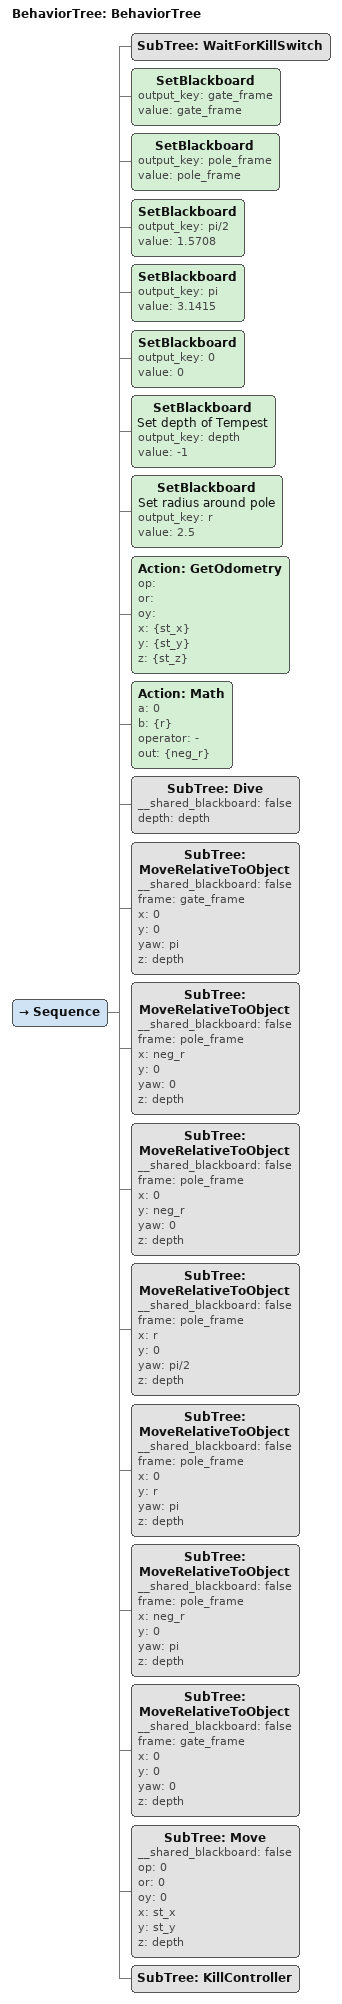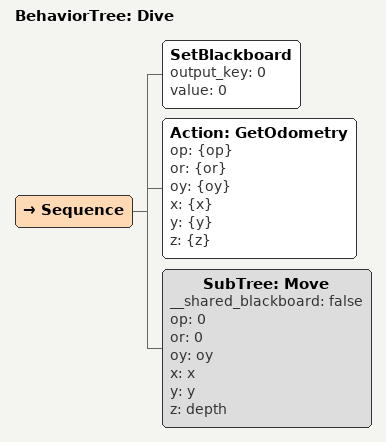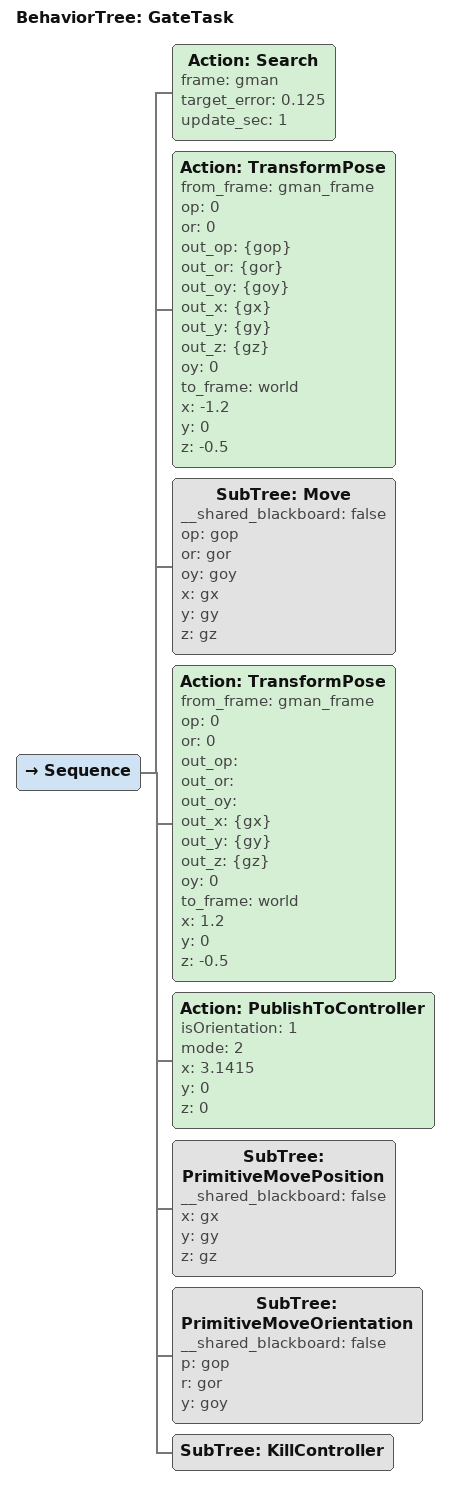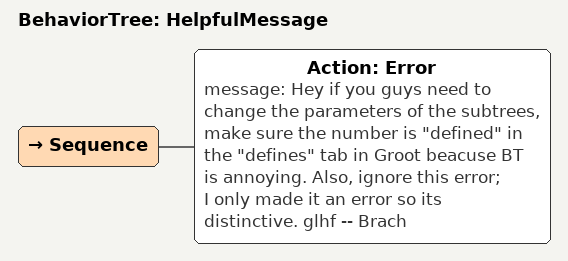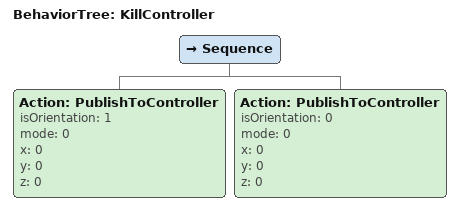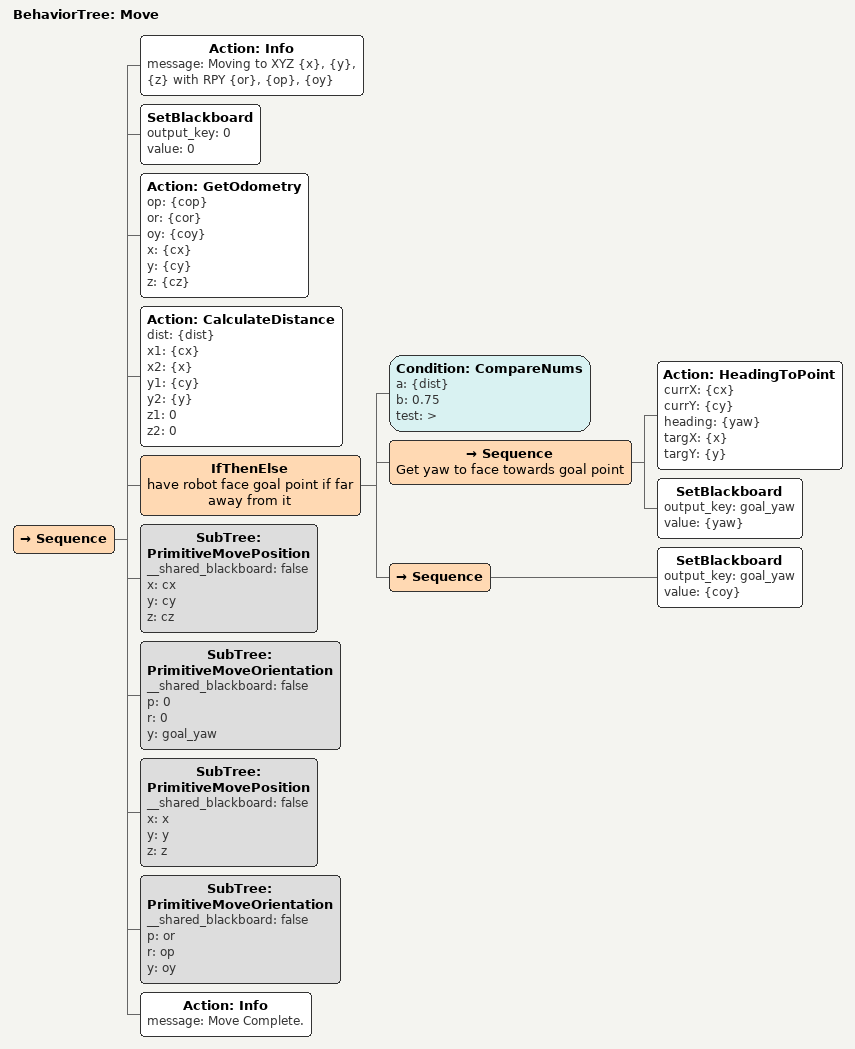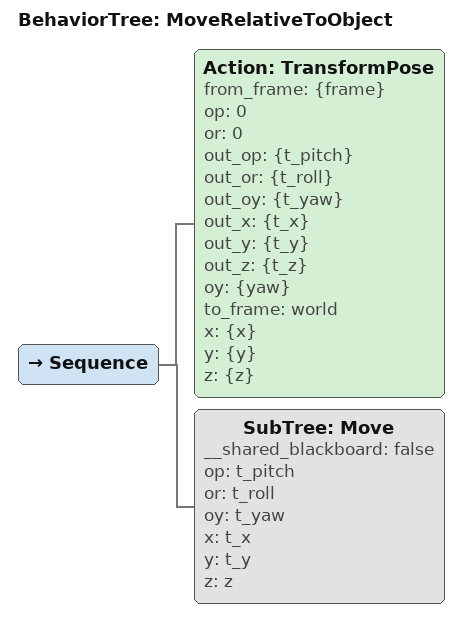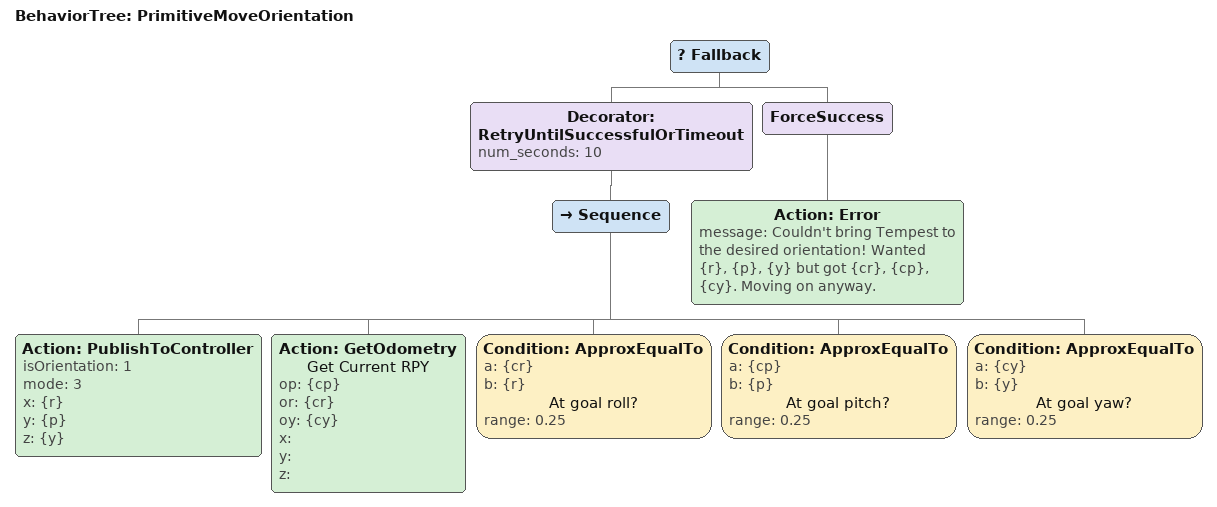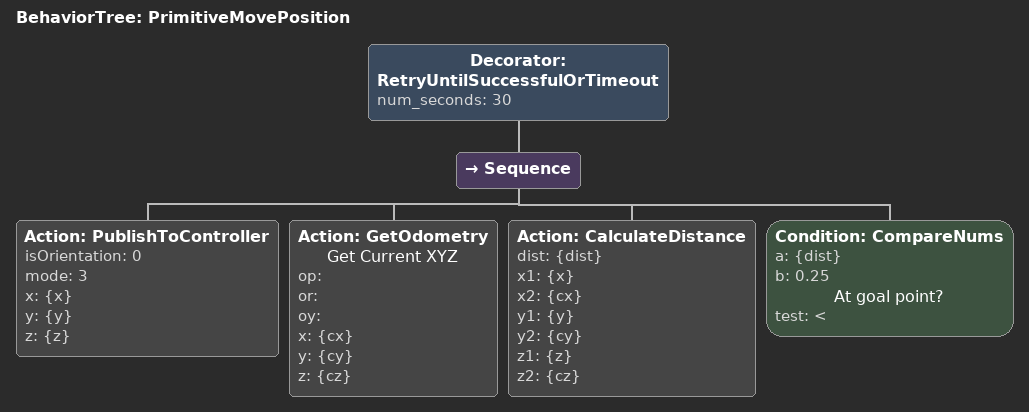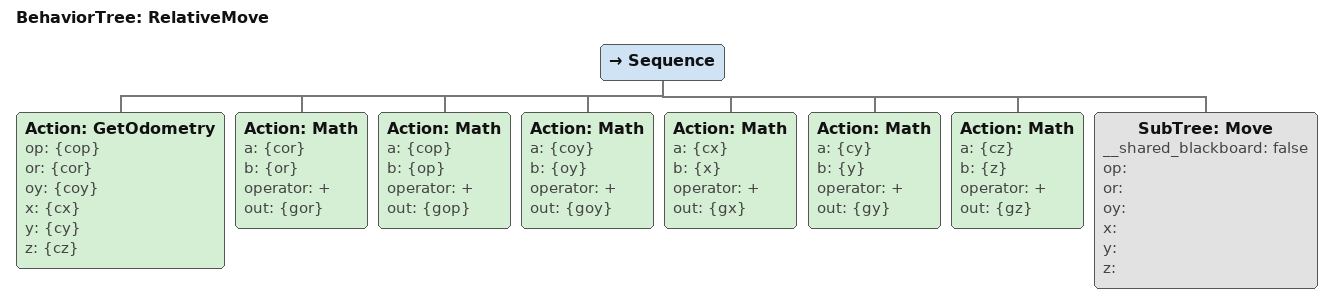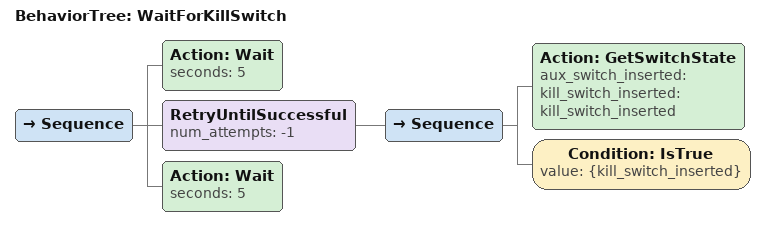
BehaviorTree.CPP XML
<?xml version="1.0"?>
<root main_tree_to_execute="BehaviorTree">
    <BehaviorTree ID="BehaviorTree">
        <Sequence>
            <SubTree ID="WaitForKillSwitch"/>
            <SetBlackboard output_key="gate_frame" value="gate_frame"/>
            <SetBlackboard output_key="pole_frame" value="pole_frame"/>
            <SetBlackboard output_key="pi/2" value="1.5708"/>
            <SetBlackboard output_key="pi" value="3.1415"/>
            <SetBlackboard output_key="0" value="0"/>
            <SetBlackboard name="Set depth of Tempest" output_key="depth" value="-1"/>
            <SetBlackboard name="Set radius around pole" output_key="r" value="2.5"/>
            <Action ID="GetOdometry" op="" or="" oy="" x="{st_x}" y="{st_y}" z="{st_z}"/>
            <Action ID="Math" a="0" b="{r}" operator="-" out="{neg_r}"/>
            <SubTree ID="Dive" __shared_blackboard="false" depth="depth"/>
            <SubTree ID="MoveRelativeToObject" __shared_blackboard="false" frame="gate_frame" x="0" y="0" yaw="pi" z="depth"/>
            <SubTree ID="MoveRelativeToObject" __shared_blackboard="false" frame="pole_frame" x="neg_r" y="0" yaw="0" z="depth"/>
            <SubTree ID="MoveRelativeToObject" __shared_blackboard="false" frame="pole_frame" x="0" y="neg_r" yaw="0" z="depth"/>
            <SubTree ID="MoveRelativeToObject" __shared_blackboard="false" frame="pole_frame" x="r" y="0" yaw="pi/2" z="depth"/>
            <SubTree ID="MoveRelativeToObject" __shared_blackboard="false" frame="pole_frame" x="0" y="r" yaw="pi" z="depth"/>
            <SubTree ID="MoveRelativeToObject" __shared_blackboard="false" frame="pole_frame" x="neg_r" y="0" yaw="pi" z="depth"/>
            <SubTree ID="MoveRelativeToObject" __shared_blackboard="false" frame="gate_frame" x="0" y="0" yaw="0" z="depth"/>
            <SubTree ID="Move" __shared_blackboard="false" op="0" or="0" oy="0" x="st_x" y="st_y" z="depth"/>
            <SubTree ID="KillController"/>
        </Sequence>
    </BehaviorTree>
    <BehaviorTree ID="Dive">
        <Sequence>
            <SetBlackboard output_key="0" value="0"/>
            <Action ID="GetOdometry" op="{op}" or="{or}" oy="{oy}" x="{x}" y="{y}" z="{z}"/>
            <SubTree ID="Move" __shared_blackboard="false" op="0" or="0" oy="oy" x="x" y="y" z="depth"/>
        </Sequence>
    </BehaviorTree>
    <BehaviorTree ID="GateTask">
        <Sequence>
            <Action ID="Search" frame="gman" target_error="0.125" update_sec="1"/>
            <Action ID="TransformPose" from_frame="gman_frame" op="0" or="0" out_op="{gop}" out_or="{gor}" out_oy="{goy}" out_x="{gx}" out_y="{gy}" out_z="{gz}" oy="0" to_frame="world" x="-1.2" y="0" z="-0.5"/>
            <SubTree ID="Move" __shared_blackboard="false" op="gop" or="gor" oy="goy" x="gx" y="gy" z="gz"/>
            <Action ID="TransformPose" from_frame="gman_frame" op="0" or="0" out_op="" out_or="" out_oy="" out_x="{gx}" out_y="{gy}" out_z="{gz}" oy="0" to_frame="world" x="1.2" y="0" z="-0.5"/>
            <Action ID="PublishToController" isOrientation="1" mode="2" x="3.1415" y="0" z="0"/>
            <SubTree ID="PrimitiveMovePosition" __shared_blackboard="false" x="gx" y="gy" z="gz"/>
            <SubTree ID="PrimitiveMoveOrientation" __shared_blackboard="false" p="gop" r="gor" y="goy"/>
            <SubTree ID="KillController"/>
        </Sequence>
    </BehaviorTree>
    <BehaviorTree ID="HelpfulMessage">
        <Sequence>
            <Action ID="Error" message="Hey if you guys need to change the parameters of the subtrees, make sure the number is &quot;defined&quot; in the &quot;defines&quot; tab in Groot beacuse BT is annoying. Also, ignore this error; I only made it an error so its distinctive. glhf -- Brach"/>
        </Sequence>
    </BehaviorTree>
    <BehaviorTree ID="KillController">
        <Sequence>
            <Action ID="PublishToController" isOrientation="1" mode="0" x="0" y="0" z="0"/>
            <Action ID="PublishToController" isOrientation="0" mode="0" x="0" y="0" z="0"/>
        </Sequence>
    </BehaviorTree>
    <BehaviorTree ID="Move">
        <Sequence>
            <Action ID="Info" message="Moving to XYZ {x}, {y}, {z} with RPY {or}, {op}, {oy}"/>
            <SetBlackboard output_key="0" value="0"/>
            <Action ID="GetOdometry" op="{cop}" or="{cor}" oy="{coy}" x="{cx}" y="{cy}" z="{cz}"/>
            <Action ID="CalculateDistance" dist="{dist}" x1="{cx}" x2="{x}" y1="{cy}" y2="{y}" z1="0" z2="0"/>
            <IfThenElse name="have robot face goal point if far away from it">
                <Condition ID="CompareNums" a="{dist}" b="0.75" test="&gt;"/>
                <Sequence name="Get yaw to face towards goal point">
                    <Action ID="HeadingToPoint" currX="{cx}" currY="{cy}" heading="{yaw}" targX="{x}" targY="{y}"/>
                    <SetBlackboard output_key="goal_yaw" value="{yaw}"/>
                </Sequence>
                <Sequence>
                    <SetBlackboard output_key="goal_yaw" value="{coy}"/>
                </Sequence>
            </IfThenElse>
            <SubTree ID="PrimitiveMovePosition" __shared_blackboard="false" x="cx" y="cy" z="cz"/>
            <SubTree ID="PrimitiveMoveOrientation" __shared_blackboard="false" p="0" r="0" y="goal_yaw"/>
            <SubTree ID="PrimitiveMovePosition" __shared_blackboard="false" x="x" y="y" z="z"/>
            <SubTree ID="PrimitiveMoveOrientation" __shared_blackboard="false" p="or" r="op" y="oy"/>
            <Action ID="Info" message="Move Complete."/>
        </Sequence>
    </BehaviorTree>
    <BehaviorTree ID="MoveRelativeToObject">
        <Sequence>
            <Action ID="TransformPose" from_frame="{frame}" op="0" or="0" out_op="{t_pitch}" out_or="{t_roll}" out_oy="{t_yaw}" out_x="{t_x}" out_y="{t_y}" out_z="{t_z}" oy="{yaw}" to_frame="world" x="{x}" y="{y}" z="{z}"/>
            <SubTree ID="Move" __shared_blackboard="false" op="t_pitch" or="t_roll" oy="t_yaw" x="t_x" y="t_y" z="z"/>
        </Sequence>
    </BehaviorTree>
    <BehaviorTree ID="PrimitiveMoveOrientation">
        <Fallback>
            <Decorator ID="RetryUntilSuccessfulOrTimeout" num_seconds="10">
                <Sequence>
                    <Action ID="PublishToController" isOrientation="1" mode="3" x="{r}" y="{p}" z="{y}"/>
                    <Action ID="GetOdometry" name="Get Current RPY" op="{cp}" or="{cr}" oy="{cy}" x="" y="" z=""/>
                    <Condition ID="ApproxEqualTo" a="{cr}" b="{r}" name="At goal roll?" range="0.25"/>
                    <Condition ID="ApproxEqualTo" a="{cp}" b="{p}" name="At goal pitch?" range="0.25"/>
                    <Condition ID="ApproxEqualTo" a="{cy}" b="{y}" name="At goal yaw?" range="0.25"/>
                </Sequence>
            </Decorator>
            <ForceSuccess>
                <Action ID="Error" message="Couldn't bring Tempest to the desired orientation! Wanted {r}, {p}, {y} but got {cr}, {cp}, {cy}. Moving on anyway."/>
            </ForceSuccess>
        </Fallback>
    </BehaviorTree>
    <BehaviorTree ID="PrimitiveMovePosition">
        <Decorator ID="RetryUntilSuccessfulOrTimeout" num_seconds="30">
            <Sequence>
                <Action ID="PublishToController" isOrientation="0" mode="3" x="{x}" y="{y}" z="{z}"/>
                <Action ID="GetOdometry" name="Get Current XYZ" op="" or="" oy="" x="{cx}" y="{cy}" z="{cz}"/>
                <Action ID="CalculateDistance" dist="{dist}" x1="{x}" x2="{cx}" y1="{y}" y2="{cy}" z1="{z}" z2="{cz}"/>
                <Condition ID="CompareNums" a="{dist}" b="0.25" name="At goal point?" test="&lt;"/>
            </Sequence>
        </Decorator>
    </BehaviorTree>
    <BehaviorTree ID="RelativeMove">
        <Sequence>
            <Action ID="GetOdometry" op="{cop}" or="{cor}" oy="{coy}" x="{cx}" y="{cy}" z="{cz}"/>
            <Action ID="Math" a="{cor}" b="{or}" operator="+" out="{gor}"/>
            <Action ID="Math" a="{cop}" b="{op}" operator="+" out="{gop}"/>
            <Action ID="Math" a="{coy}" b="{oy}" operator="+" out="{goy}"/>
            <Action ID="Math" a="{cx}" b="{x}" operator="+" out="{gx}"/>
            <Action ID="Math" a="{cy}" b="{y}" operator="+" out="{gy}"/>
            <Action ID="Math" a="{cz}" b="{z}" operator="+" out="{gz}"/>
            <SubTree ID="Move" __shared_blackboard="false" op="" or="" oy="" x="" y="" z=""/>
        </Sequence>
    </BehaviorTree>
    <BehaviorTree ID="WaitForKillSwitch">
        <Sequence>
            <Action ID="Wait" seconds="5"/>
            <RetryUntilSuccessful num_attempts="-1">
                <Sequence>
                    <Action ID="GetSwitchState" aux_switch_inserted="" kill_switch_inserted="kill_switch_inserted"/>
                    <Condition ID="IsTrue" value="{kill_switch_inserted}"/>
                </Sequence>
            </RetryUntilSuccessful>
            <Action ID="Wait" seconds="5"/>
        </Sequence>
    </BehaviorTree>
</root>
